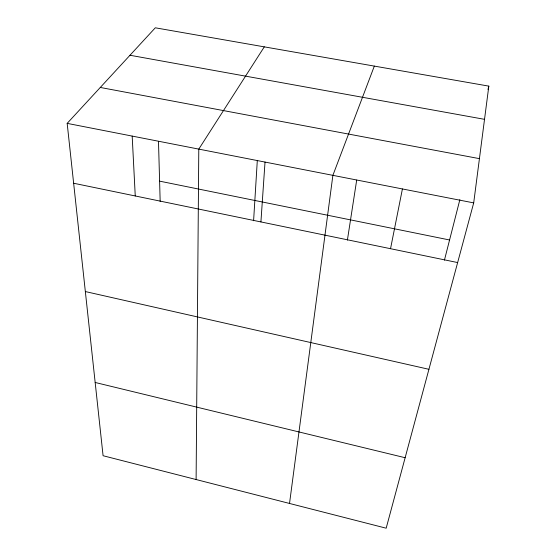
<?xml version="1.0" encoding="UTF-8"?>
<svg xmlns="http://www.w3.org/2000/svg" width="556" height="556" viewBox="0 0 556 556"><rect width="100%" height="100%" fill="white"/><g stroke="black" fill="none" stroke-linecap="round" stroke-linejoin="round"><path stroke-width="0.83" d="M196.108 479.543L198.791 149.112L264.295 46.857M253.599 220.753L257.296 160.663M260.917 221.927L265.024 162.074M473.698 202.891L488.828 86.124L155.305 27.8L67.172 123.369L103.082 455.725L386.177 528.2L473.698 202.891L67.172 123.369M289.523 503.458L332.884 175.349L374.334 66.101M347.396 240.129L356.688 180.102M390.534 248.699L402.419 188.95M444.425 260.173L459.868 199.639M487.98 89.453L488.828 86.124M129.986 55.252L484.526 119.338M100.288 87.459L479.432 158.641M159.6 181.145L449.575 239.983M73.642 183.244L457.644 262.564M85.346 291.559L428.926 369.302M95.166 382.472L405.136 457.72M132.182 136.088L135.254 195.969M158.488 141.335L160.17 201.453"/></g></svg>
